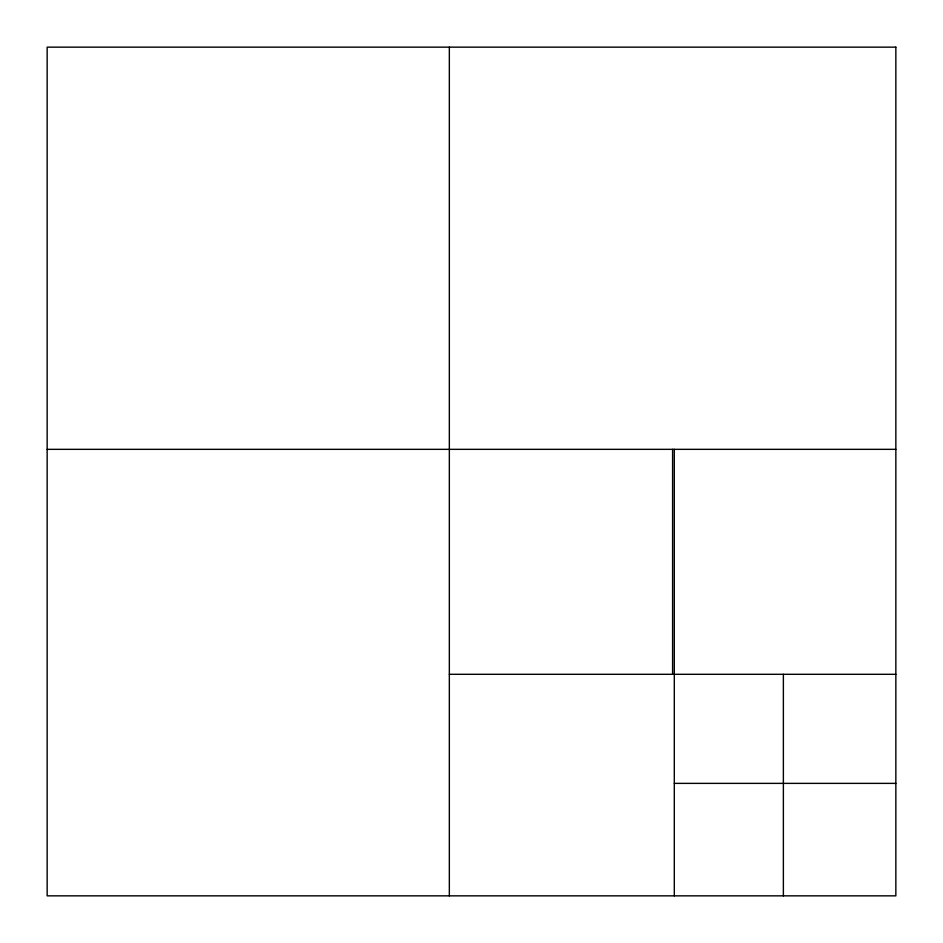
<?xml version="1.0" encoding="UTF-8"?>
<svg xmlns="http://www.w3.org/2000/svg" width="943" height="943" viewBox="0 0 943 943"><rect width="100%" height="100%" fill="white"/><g stroke="black" fill="none" stroke-linecap="round" stroke-linejoin="round"><path stroke-width="1.41" d="M47.15 449.339L895.85 449.339M449.339 674.304L895.85 674.304M674.304 783.374L895.85 783.374M783.374 674.304L783.374 895.85M674.304 449.339L674.304 895.85M672.595 449.339L672.595 674.304M449.339 47.15L449.339 895.85M895.85 47.15L47.15 47.15L47.15 895.85L895.85 895.85L895.85 47.15"/></g></svg>
